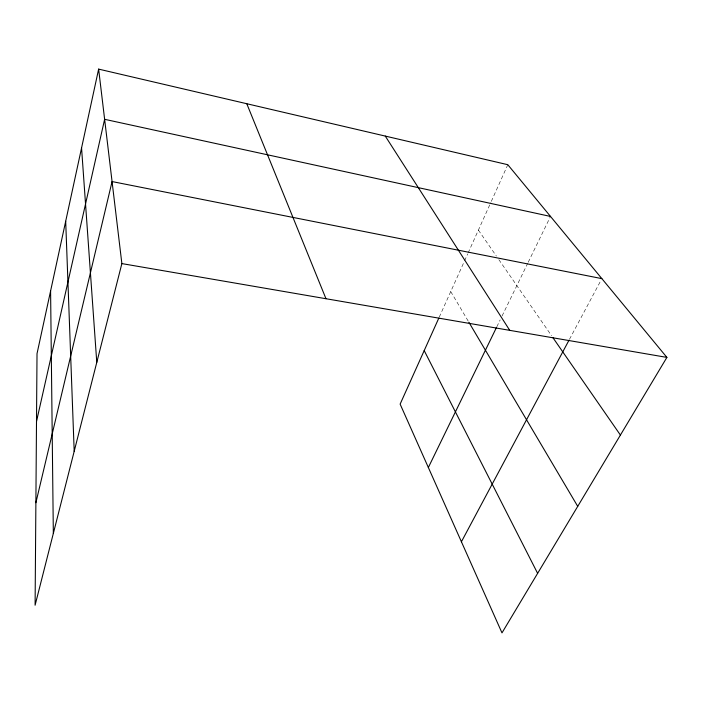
<?xml version="1.0" encoding="UTF-8"?>
<svg xmlns="http://www.w3.org/2000/svg" width="702" height="702" viewBox="0 0 702 702"><rect width="100%" height="100%" fill="white"/><g stroke="black" fill="none" stroke-linecap="round" stroke-linejoin="round"><path stroke-width="0.53" stroke-dasharray="3.51 2.63" d="M439.241 317.146L464.119 261.828M464.566 260.837L467.69 253.896M468.137 252.904L490.865 202.36M491.312 201.377L507.8 164.707M496.849 326.728L500.184 319.875M502.088 315.961L527.755 263.206M528.229 262.232L550.508 216.444M569.454 339.347L600.833 280.563M478.387 230.107L496.375 256.072M498.859 259.652L551.596 335.758M450.745 291.567L468.357 321.358"/><path stroke-width="1.05" d="M98.631 69.112L37.022 353.659L35.1 605.221L121.867 263.592L98.631 69.112L507.8 164.707L666.9 357.406L501.983 632.888L400.131 404.124L438.803 318.129M36.504 421.481L104.624 119.305L550.508 216.444M35.881 502.737L112.066 181.564L601.86 278.633M428.352 467.514L496.375 327.702M461.416 541.768L568.945 340.312M121.867 263.592L666.9 357.406M552.843 337.557L620.41 435.065M385.275 136.083L509.74 330.352M468.91 322.288L577.728 506.353M424.201 350.588L537.627 573.35M246.779 103.721L325.982 298.727M81.564 147.955L96.779 362.355M65.69 221.27L74.193 451.298M50.588 290.997L53.334 533.406"/></g></svg>
